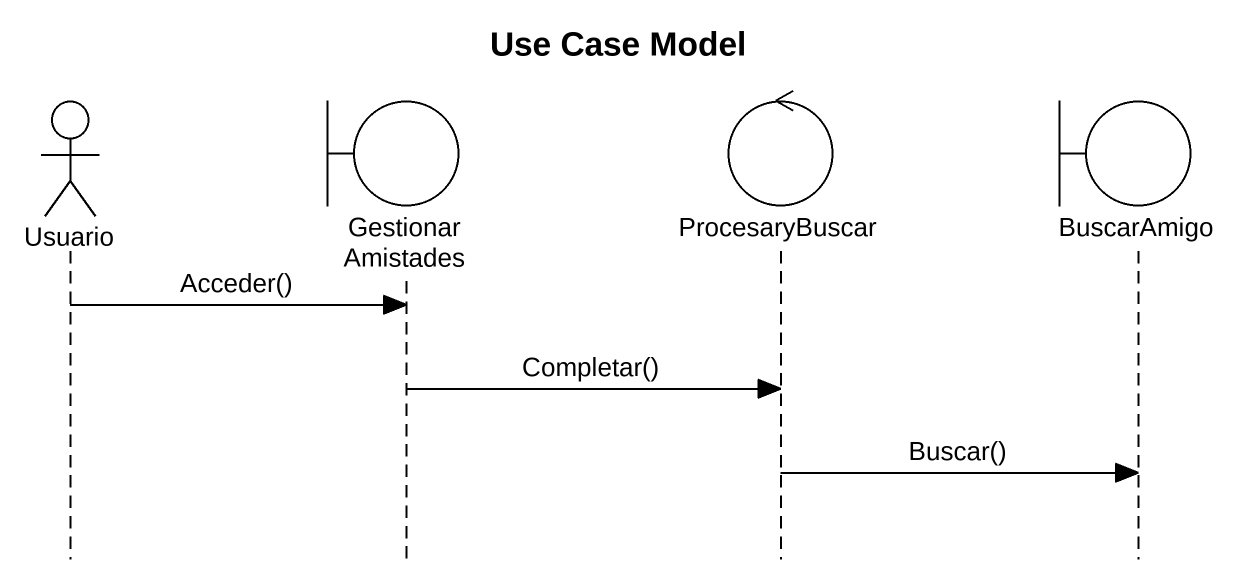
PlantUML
@startuml
title Use Case Model
hide footbox
actor Usuario
boundary GestionarAmistades
control ProcesaryBuscar
boundary BuscarAmigo

Usuario -> GestionarAmistades : Acceder()
GestionarAmistades -> ProcesaryBuscar : Completar()
ProcesaryBuscar -> BuscarAmigo : Buscar()
@enduml
